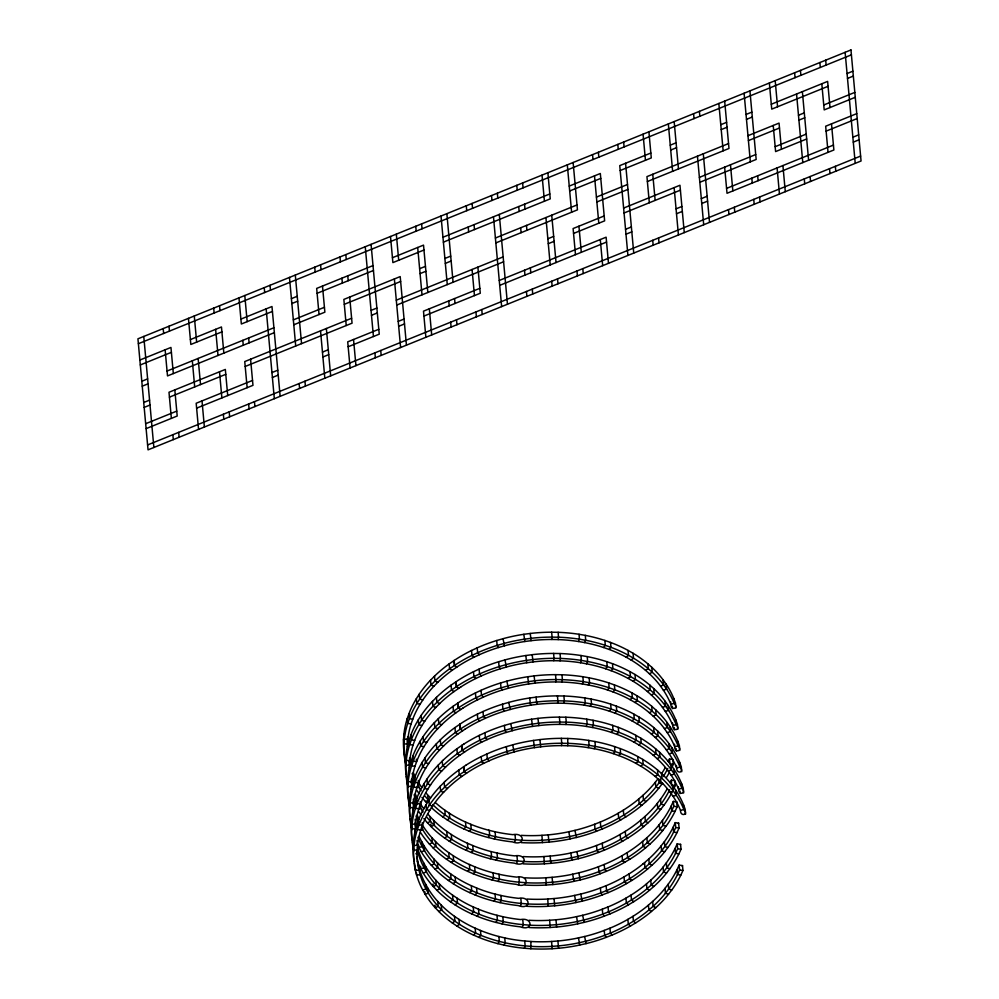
<?xml version="1.0" encoding="UTF-8"?>
<svg xmlns="http://www.w3.org/2000/svg" width="999" height="999" viewBox="0 0 999 999"><rect width="100%" height="100%" fill="white"/><g stroke="black" fill="none" stroke-linecap="round" stroke-linejoin="round"><path stroke-width="1.5" d="M407.405 746.865A165.846 110.752 -5.2 0 1 407.455 744.767L407.942 738.448A165.622 110.614 -5.2 0 1 411.126 723.788L413.361 717.582A161.264 107.692 -5.2 0 1 420.055 704.283L423.064 699.612A154.633 103.272 -5.2 0 1 433.541 686.6L438.761 681.355A145.604 97.24 -5.2 0 1 452.097 670.329L458.966 665.659A136.364 91.071 -5.2 0 1 473.926 657.255L480.282 654.295A129.146 86.251 -5.2 0 1 498.414 647.539L506.493 645.242A123.601 82.542 -5.2 0 1 524.812 641.508L531.443 640.634A121.466 81.119 -5.2 0 1 551.148 639.472L551.823 639.472L552.097 637.1L551.648 632.205L550.924 632.205A125.012 83.491 -5.2 0 0 530.644 633.403L523.838 634.303A127.085 84.865 -5.2 0 0 505.007 638.149L496.703 640.509A132.68 88.599 -5.2 0 0 478.071 647.452L471.54 650.486A139.872 93.419 -5.2 0 0 456.206 659.115L449.15 663.898A149.051 99.55 -5.2 0 0 435.502 675.187L430.157 680.556A158.154 105.619 -5.2 0 0 419.443 693.868L416.371 698.638A164.748 110.027 -5.2 0 0 409.528 712.225L407.242 718.556A169.156 112.962 -5.2 0 0 403.983 733.541L403.484 739.984A169.393 113.124 -5.2 0 0 404.795 757.03M460.901 686.887A136.364 91.071 -5.2 0 1 475.849 678.483L482.217 675.524A129.146 86.251 -5.2 0 1 500.349 668.768L508.429 666.47A123.601 82.542 -5.2 0 1 526.748 662.737L533.366 661.862A121.466 81.119 -5.2 0 1 553.071 660.701L553.758 660.701L554.02 658.329L553.583 653.433L552.859 653.433A125.012 83.491 -5.2 0 0 532.579 654.632L525.774 655.531A127.085 84.865 -5.2 0 0 506.93 659.377L498.626 661.738A132.68 88.599 -5.2 0 0 480.007 668.681L473.476 671.715A139.872 93.419 -5.2 0 0 458.129 680.344L451.086 685.127A149.051 99.55 -5.2 0 0 437.437 696.415L432.08 701.785A158.154 105.619 -5.2 0 0 421.378 715.097L418.294 719.867A164.748 110.027 -5.2 0 0 411.463 733.453L409.178 739.784A169.156 112.962 -5.2 0 0 405.919 754.769L405.419 761.213A169.393 113.124 -5.2 0 0 406.044 774.038M462.837 708.116A136.364 91.071 -5.2 0 1 477.784 699.712L484.153 696.753A129.146 86.251 -5.2 0 1 502.272 689.997L510.352 687.699A123.601 82.542 -5.2 0 1 528.671 683.965L535.302 683.091A121.466 81.119 -5.2 0 1 555.007 681.93L555.681 681.93L555.956 679.557L555.519 674.662L554.795 674.662A125.012 83.491 -5.2 0 0 534.502 675.861L527.697 676.76A127.085 84.865 -5.2 0 0 508.866 680.606L500.561 682.966A132.68 88.599 -5.2 0 0 481.943 689.909L475.412 692.944A139.872 93.419 -5.2 0 0 460.064 701.573L453.022 706.355A149.051 99.55 -5.2 0 0 439.373 717.644L434.016 723.014A158.154 105.619 -5.2 0 0 423.301 736.325L420.229 741.096A164.748 110.027 -5.2 0 0 413.399 754.682L411.113 761.013A169.156 112.962 -5.2 0 0 407.854 775.998L407.355 782.442A169.393 113.124 -5.2 0 0 409.091 801.585M464.772 729.345A136.364 91.071 -5.2 0 1 479.72 720.941L486.076 717.981A129.146 86.251 -5.2 0 1 504.208 711.226L512.287 708.928A123.601 82.542 -5.2 0 1 530.606 705.194L537.237 704.307A121.466 81.119 -5.2 0 1 556.942 703.159L557.617 703.159L557.892 700.786L557.442 695.891L556.718 695.891A125.012 83.491 -5.2 0 0 536.438 697.09L529.632 697.989A127.085 84.865 -5.2 0 0 510.801 701.835L502.497 704.183A132.68 88.599 -5.2 0 0 483.866 711.138L477.347 714.173A139.872 93.419 -5.2 0 0 462 722.789L454.945 727.584A149.051 99.55 -5.2 0 0 441.296 738.873L435.951 744.243A158.154 105.619 -5.2 0 0 425.237 757.554L422.165 762.324A164.748 110.027 -5.2 0 0 415.322 775.911L413.049 782.242A169.156 112.962 -5.2 0 0 409.777 797.227L409.278 803.671A169.393 113.124 -5.2 0 0 409.902 816.483M415.134 831.78A165.846 110.752 -5.2 0 1 415.172 829.682L415.671 823.363A165.622 110.614 -5.2 0 1 418.856 808.691L421.091 802.497A161.264 107.692 -5.2 0 1 427.784 789.198L430.794 784.527A154.633 103.272 -5.2 0 1 441.271 771.515L446.491 766.27A145.604 97.24 -5.2 0 1 459.827 755.244L466.695 750.574A136.364 91.071 -5.2 0 1 481.655 742.17L488.012 739.21A129.146 86.251 -5.2 0 1 506.143 732.454L514.223 730.157A123.601 82.542 -5.2 0 1 532.542 726.41L539.16 725.536A121.466 81.119 -5.2 0 1 558.878 724.387L559.552 724.375L559.827 722.015L559.378 717.12L558.653 717.12A125.012 83.491 -5.2 0 0 538.374 718.318L531.568 719.218A127.085 84.865 -5.2 0 0 512.724 723.064L504.42 725.411A132.68 88.599 -5.2 0 0 485.801 732.354L479.27 735.389A139.872 93.419 -5.2 0 0 463.936 744.018M561.488 745.604L569.218 745.778A122.615 81.881 -5.2 0 1 588.099 747.627L596.565 749.163A127.248 84.977 -5.2 0 1 613.236 753.621L619.517 755.856A133.903 89.423 -5.2 0 1 635.751 763.286L642.182 767.02A142.894 95.429 -5.2 0 1 655.144 776.41L659.215 780.032A151.299 101.049 -5.2 0 1 669.854 791.82L673.651 797.227A159.39 106.443 -5.2 0 1 680.506 810.351C680.182 816.92 688.86 815.022 683.903 809.552A162.849 108.754 -5.2 0 0 676.897 796.153L673.014 790.609A154.882 103.434 -5.2 0 0 662.112 778.546L657.954 774.849A146.378 97.752 -5.2 0 0 644.68 765.222L638.074 761.388A137.363 91.733 -5.2 0 0 621.428 753.77L614.972 751.485A130.757 87.325 -5.2 0 0 597.827 746.902L589.11 745.316A126.061 84.191 -5.2 0 0 569.705 743.418L561.026 743.244A125.012 83.491 -5.2 0 0 540.746 744.442L533.941 745.341A127.085 84.865 -5.2 0 0 515.109 749.188L506.805 751.548A132.68 88.599 -5.2 0 0 488.174 758.491L481.655 761.525A139.872 93.419 -5.2 0 0 466.308 770.154L459.253 774.937A149.051 99.55 -5.2 0 0 445.616 786.225L440.259 791.595A158.154 105.619 -5.2 0 0 429.545 804.907L426.473 809.677A164.748 110.027 -5.2 0 0 419.642 823.263L417.357 829.595A169.156 112.962 -5.2 0 0 414.098 844.58L413.586 851.023A169.393 113.124 -5.2 0 0 415.334 870.166L416.645 875.211A165.422 110.477 -5.2 0 0 421.89 888.448L425.112 894.242A158.304 105.719 -5.2 0 0 434.528 907.005L439.36 912.099A149.226 99.663 -5.2 0 0 452.297 922.914L456.93 926.061A140.822 94.043 -5.2 0 0 472.028 934.402L479.295 937.561A132.742 88.649 -5.2 0 0 497.277 943.493L503.883 945.079A127.56 85.19 -5.2 0 0 522.077 948.026L530.819 948.75A124.937 83.441 -5.2 0 0 550.836 948.813L559.54 948.163A125.899 84.078 -5.2 0 0 576.798 945.653L586.063 943.618A130.045 86.851 -5.2 0 0 604.507 938.011L612.437 934.914A137.238 91.646 -5.2 0 0 629.894 926.348L635.714 922.889A145.342 97.065 -5.2 0 0 649.812 912.849L655.893 907.641A154.608 103.247 -5.2 0 0 667.819 895.116L672.277 889.347A162.937 108.816 -5.2 0 0 680.769 875.236L682.954 870.479L682.504 865.584L679.133 865.097L679.582 869.992L677.422 874.674A159.278 106.369 -5.2 0 1 669.118 888.461L664.772 894.105A151.149 100.949 -5.2 0 1 653.109 906.343L647.177 911.425A141.846 94.73 -5.2 0 1 633.428 921.215L627.747 924.599A133.766 89.336 -5.2 0 1 610.739 932.941L603.021 935.951A126.573 84.528 -5.2 0 1 585.064 941.408L576.061 943.393A122.402 81.743 -5.2 0 1 559.278 945.828L550.836 946.453A121.478 81.131 -5.2 0 1 531.368 946.39L522.877 945.691A124.063 82.855 -5.2 0 1 505.194 942.819L498.763 941.27A129.271 86.326 -5.2 0 1 481.256 935.501L474.188 932.429A137.363 91.733 -5.2 0 1 459.453 924.287L454.945 921.228A145.742 97.34 -5.2 0 1 442.307 910.651L437.599 905.681A154.783 103.359 -5.2 0 1 428.384 893.206L425.237 887.537A161.925 108.142 -5.2 0 1 420.092 874.575L418.818 869.642A165.846 110.752 -5.2 0 1 417.107 850.911L417.594 844.592A165.622 110.614 -5.2 0 1 420.791 829.919L423.027 823.725A161.264 107.692 -5.2 0 1 429.72 810.426L432.729 805.756A154.633 103.272 -5.2 0 1 443.206 792.744L448.426 787.499A145.604 97.24 -5.2 0 1 461.75 776.473L468.631 771.802A136.364 91.071 -5.2 0 1 483.578 763.398L489.947 760.439A129.146 86.251 -5.2 0 1 508.066 753.683L516.146 751.385A123.601 82.542 -5.2 0 1 534.465 747.639L541.096 746.765A121.466 81.119 -5.2 0 1 560.801 745.616L561.488 745.604L561.75 743.244L561.313 738.348L560.589 738.348A125.012 83.491 -5.2 0 0 540.297 739.547L533.503 740.446A127.085 84.865 -5.2 0 0 514.66 744.28L506.356 746.64A132.68 88.599 -5.2 0 0 487.737 753.583L481.206 756.618A139.872 93.419 -5.2 0 0 465.859 765.246M551.823 639.472L558.104 639.585L558.541 637.225L558.104 632.317L551.648 632.205M553.758 660.701L560.027 660.814L560.476 658.453L560.027 653.546L553.583 653.433M555.681 681.93L561.962 682.042L562.412 679.682L561.962 674.775L555.519 674.662M557.617 703.159L563.898 703.271L564.335 700.898L563.898 696.003L557.442 695.891M559.552 724.375L565.834 724.5L566.271 722.127L565.821 717.232L559.378 717.12M567.757 745.729L567.757 738.461L561.313 738.348M431.406 807.592A149.226 99.663 -5.2 0 0 442.632 816.782L447.265 819.917A140.822 94.043 -5.2 0 0 462.375 828.271L469.642 831.418A132.742 88.649 -5.2 0 0 487.612 837.349L494.23 838.935A127.56 85.19 -5.2 0 0 512.412 841.882C525.337 846.852 525.586 832.167 512.774 834.652A124.063 82.855 -5.2 0 1 495.092 831.78L488.648 830.231M423.851 818.568A158.304 105.719 -5.2 0 0 426.81 822.09L431.63 827.184A149.226 99.663 -5.2 0 0 444.567 838.011L449.2 841.146A140.822 94.043 -5.2 0 0 464.31 849.487L471.565 852.646A132.742 88.649 -5.2 0 0 489.547 858.578L496.166 860.164A127.56 85.19 -5.2 0 0 514.348 863.111C527.272 868.081 527.509 853.396 514.71 855.881A124.063 82.855 -5.2 0 1 497.027 853.009L490.584 851.46A129.271 86.326 -5.2 0 1 473.076 845.691L466.021 842.619A137.363 91.733 -5.2 0 1 451.273 834.477L446.765 831.418A145.742 97.34 -5.2 0 1 434.14 820.841L429.42 815.871A154.783 103.359 -5.2 0 1 427.947 814.173M420.504 832.454A158.304 105.719 -5.2 0 0 428.733 843.318L433.566 848.413A149.226 99.663 -5.2 0 0 446.503 859.24L451.123 862.374A140.822 94.043 -5.2 0 0 466.233 870.716L473.501 873.875A132.742 88.649 -5.2 0 0 491.483 879.807L498.089 881.393A127.56 85.19 -5.2 0 0 516.283 884.34C529.195 889.31 529.445 874.625 516.633 877.11A124.063 82.855 -5.2 0 1 498.951 874.237M453.059 883.603A140.822 94.043 -5.2 0 0 468.169 891.945L475.437 895.104A132.742 88.649 -5.2 0 0 493.406 901.036L500.024 902.621A127.56 85.19 -5.2 0 0 518.206 905.569C531.131 910.539 531.381 895.853 518.568 898.326A124.063 82.855 -5.2 0 1 500.886 895.466L494.443 893.918A129.271 86.326 -5.2 0 1 476.948 888.136L469.88 885.077A137.363 91.733 -5.2 0 1 455.144 876.935L450.636 873.875A145.742 97.34 -5.2 0 1 437.999 863.298L433.291 858.328A154.783 103.359 -5.2 0 1 424.076 845.853L420.929 840.184A161.925 108.142 -5.2 0 1 419.105 836.313M417.257 861.263A165.422 110.477 -5.2 0 0 419.955 867.219L423.176 873.014A158.304 105.719 -5.2 0 0 432.604 885.776L437.437 890.871A149.226 99.663 -5.2 0 0 450.362 901.697L454.995 904.832A140.822 94.043 -5.2 0 0 470.104 913.173L477.372 916.333A132.742 88.649 -5.2 0 0 495.342 922.264L501.96 923.85A127.56 85.19 -5.2 0 0 520.142 926.797C533.066 931.767 533.304 917.082 520.504 919.555A124.063 82.855 -5.2 0 1 502.822 916.695L496.378 915.146A129.271 86.326 -5.2 0 1 478.871 909.365L471.815 906.305A137.363 91.733 -5.2 0 1 457.08 898.163L452.559 895.104A145.742 97.34 -5.2 0 1 439.935 884.527L435.214 879.557A154.783 103.359 -5.2 0 1 426.011 867.082L422.852 861.413A161.925 108.142 -5.2 0 1 417.719 848.451L417.47 847.589M530.819 948.75L530.919 941.495L522.427 940.783A124.063 82.855 -5.2 0 1 504.745 937.924L498.314 936.375A129.271 86.326 -5.2 0 1 480.806 930.593L473.738 927.534A137.363 91.733 -5.2 0 1 459.003 919.392L454.495 916.333A145.742 97.34 -5.2 0 1 441.87 905.756L437.15 900.786A154.783 103.359 -5.2 0 1 427.934 888.311L424.787 882.641A161.925 108.142 -5.2 0 1 419.642 869.679L418.369 864.747A165.846 110.752 -5.2 0 1 417.02 856.48M514.722 842.107L515.496 839.772L515.047 834.877M516.658 863.336L517.432 861.001L516.982 856.106M518.581 884.565L519.355 882.229L518.918 877.322M520.516 905.793L521.291 903.458L520.841 898.551M522.452 927.022L523.226 924.687L522.777 919.779M524.388 948.251L525.149 945.916L524.712 941.008M409.34 768.094A165.846 110.752 -5.2 0 1 409.378 765.996L409.865 759.677A165.622 110.614 -5.2 0 1 413.062 745.017L415.297 738.81A161.264 107.692 -5.2 0 1 421.99 725.511L425 720.841A154.633 103.272 -5.2 0 1 435.477 707.829L440.696 702.584A145.604 97.24 -5.2 0 1 454.033 691.558L460.901 686.887M411.263 789.322A165.846 110.752 -5.2 0 1 411.313 787.224L411.8 780.906A165.622 110.614 -5.2 0 1 414.997 766.245L417.232 760.039A161.264 107.692 -5.2 0 1 423.913 746.74L426.923 742.07A154.633 103.272 -5.2 0 1 437.4 729.058L442.632 723.813A145.604 97.24 -5.2 0 1 455.956 712.786L462.837 708.116M413.199 810.551A165.846 110.752 -5.2 0 1 413.249 808.453L413.736 802.135A165.622 110.614 -5.2 0 1 416.92 787.462L419.155 781.268A161.264 107.692 -5.2 0 1 425.849 767.969L428.858 763.298A154.633 103.272 -5.2 0 1 439.335 750.286L444.555 745.042A145.604 97.24 -5.2 0 1 457.892 734.015L464.76 729.345M412.15 839.834A169.393 113.124 -5.2 0 1 411.213 824.899L411.713 818.456A169.156 112.962 -5.2 0 1 414.972 803.471L417.257 797.14A164.748 110.027 -5.2 0 1 424.088 783.553L427.16 778.783A158.154 105.619 -5.2 0 1 437.874 765.471L443.231 760.102M414.086 861.063A169.393 113.124 -5.2 0 1 413.149 846.128L413.648 839.684A169.156 112.962 -5.2 0 1 416.908 824.699L419.193 818.368M672.09 767.07L673.301 764.335L672.851 759.44L669.467 758.953L668.294 761.613M674.013 788.286L675.224 785.564L674.787 780.669L671.403 780.182L670.217 782.841M671.578 785.701L671.403 780.182M525.024 885.064A124.937 83.441 -5.2 0 0 545.042 885.126L553.746 884.477A125.899 84.078 -5.2 0 0 570.991 881.98L580.269 879.944A130.045 86.851 -5.2 0 0 598.713 874.337L606.643 871.228A137.238 91.646 -5.2 0 0 624.1 862.674L629.919 859.202A145.342 97.065 -5.2 0 0 644.018 849.162L650.099 843.955A154.608 103.247 -5.2 0 0 662.025 831.443L666.47 825.661A162.937 108.816 -5.2 0 0 674.974 811.563L677.16 806.792L676.71 801.897L673.338 801.41L671.178 806.093A159.278 106.369 -5.2 0 1 662.886 819.879L658.541 825.511A151.149 100.949 -5.2 0 1 646.877 837.749L640.946 842.844A141.846 94.73 -5.2 0 1 627.185 852.634L621.503 856.018A133.766 89.336 -5.2 0 1 604.495 864.36L596.79 867.369A126.573 84.528 -5.2 0 1 578.821 872.826L569.817 874.812A122.402 81.743 -5.2 0 1 553.034 877.234L544.592 877.871A121.478 81.131 -5.2 0 1 525.124 877.809M673.338 801.41L673.776 806.305L671.628 811.001A159.278 106.369 -5.2 0 1 663.324 824.774L658.978 830.419A151.149 100.949 -5.2 0 1 647.315 842.656L641.383 847.739A141.846 94.73 -5.2 0 1 627.634 857.529L621.952 860.913A133.766 89.336 -5.2 0 1 604.932 869.255L597.227 872.277A126.573 84.528 -5.2 0 1 579.27 877.721L570.254 879.707A122.402 81.743 -5.2 0 1 553.483 882.142L545.042 882.766A121.478 81.131 -5.2 0 1 525.574 882.704L517.082 882.005A124.063 82.855 -5.2 0 1 499.4 879.132L492.957 877.584A129.271 86.326 -5.2 0 1 475.462 871.815L468.394 868.743A137.363 91.733 -5.2 0 1 453.658 860.601L449.15 857.542A145.742 97.34 -5.2 0 1 436.513 846.965L431.805 842.007A154.783 103.359 -5.2 0 1 422.589 829.532L421.478 827.659M676.435 802.547L676.71 801.897M526.96 906.293A124.937 83.441 -5.2 0 0 546.977 906.355L555.681 905.706A125.899 84.078 -5.2 0 0 572.927 903.196L582.205 901.16A130.045 86.851 -5.2 0 0 600.649 895.554L608.578 892.457A137.238 91.646 -5.2 0 0 626.036 883.903L631.855 880.431A145.342 97.065 -5.2 0 0 645.953 870.391L652.035 865.184A154.608 103.247 -5.2 0 0 663.96 852.671L668.406 846.89A162.937 108.816 -5.2 0 0 676.897 832.791L679.095 828.021L678.646 823.126L675.262 822.639L673.114 827.322A159.278 106.369 -5.2 0 1 664.81 841.108L660.464 846.74A151.149 100.949 -5.2 0 1 648.801 858.978M675.262 822.639L675.711 827.534L673.563 832.217A159.278 106.369 -5.2 0 1 665.259 846.003L660.913 851.648A151.149 100.949 -5.2 0 1 649.25 863.885L643.319 868.968A141.846 94.73 -5.2 0 1 629.557 878.758L623.888 882.142A133.766 89.336 -5.2 0 1 606.868 890.484L599.163 893.493A126.573 84.528 -5.2 0 1 581.206 898.95L572.19 900.936A122.402 81.743 -5.2 0 1 555.419 903.371L546.965 903.995A121.478 81.131 -5.2 0 1 527.497 903.933L519.018 903.233A124.063 82.855 -5.2 0 1 501.336 900.361L494.892 898.813A129.271 86.326 -5.2 0 1 477.385 893.044L470.329 889.972A137.363 91.733 -5.2 0 1 455.594 881.83L451.073 878.77A145.742 97.34 -5.2 0 1 438.449 868.193L433.728 863.236A154.783 103.359 -5.2 0 1 424.525 850.761L421.366 845.092A161.925 108.142 -5.2 0 1 417.944 837.274M678.371 823.775L678.646 823.126M528.896 927.522A124.937 83.441 -5.2 0 0 548.901 927.584L557.617 926.935A125.899 84.078 -5.2 0 0 574.862 924.425L584.128 922.389A130.045 86.851 -5.2 0 0 602.584 916.782L610.514 913.685A137.238 91.646 -5.2 0 0 627.959 905.119L633.778 901.66A145.342 97.065 -5.2 0 0 647.876 891.62L653.958 886.413A154.608 103.247 -5.2 0 0 665.883 873.9L670.341 868.119A162.937 108.816 -5.2 0 0 678.833 854.02L681.018 849.25L680.581 844.355L677.197 843.868L675.049 848.551A159.278 106.369 -5.2 0 1 666.745 862.324L662.399 867.969A151.149 100.949 -5.2 0 1 650.736 880.206L644.805 885.301A141.846 94.73 -5.2 0 1 631.043 895.092L625.374 898.463A133.766 89.336 -5.2 0 1 608.354 906.817L600.649 909.827A126.573 84.528 -5.2 0 1 582.692 915.284L573.676 917.257A122.402 81.743 -5.2 0 1 556.905 919.692L548.451 920.329A121.478 81.131 -5.2 0 1 528.983 920.266M677.197 843.868L677.647 848.763L675.499 853.446A159.278 106.369 -5.2 0 1 667.195 867.232L662.849 872.876A151.149 100.949 -5.2 0 1 651.186 885.114L645.254 890.196A141.846 94.73 -5.2 0 1 631.493 899.987L625.824 903.371A133.766 89.336 -5.2 0 1 608.803 911.712L601.098 914.722A126.573 84.528 -5.2 0 1 583.141 920.179L574.125 922.164A122.402 81.743 -5.2 0 1 557.355 924.599L548.901 925.224A121.478 81.131 -5.2 0 1 529.433 925.161L520.941 924.462A124.063 82.855 -5.2 0 1 503.259 921.59L496.828 920.042A129.271 86.326 -5.2 0 1 479.32 914.272L472.252 911.2A137.363 91.733 -5.2 0 1 457.517 903.059L453.009 899.999A145.742 97.34 -5.2 0 1 440.384 889.422L435.664 884.465A154.783 103.359 -5.2 0 1 426.448 871.99L423.301 866.308A161.925 108.142 -5.2 0 1 418.156 853.358L417.37 850.449M680.294 845.004L680.581 844.355M679.133 865.097L676.985 869.779A159.278 106.369 -5.2 0 1 668.681 883.553L664.335 889.197A151.149 100.949 -5.2 0 1 652.672 901.435L646.74 906.53A141.846 94.73 -5.2 0 1 632.979 916.32L627.31 919.692A133.766 89.336 -5.2 0 1 610.289 928.046L602.584 931.056A126.573 84.528 -5.2 0 1 584.627 936.513L575.611 938.486A122.402 81.743 -5.2 0 1 558.841 940.921L550.387 941.558A121.478 81.131 -5.2 0 1 530.919 941.495M682.23 866.233L682.504 865.584M558.104 639.585L559.552 639.635A122.615 81.881 -5.2 0 1 578.433 641.495L579.445 639.173L579.008 634.278A126.061 84.191 -5.2 0 0 559.59 632.379L558.104 632.317M560.027 660.814L561.488 660.863A122.615 81.881 -5.2 0 1 580.369 662.712L581.381 660.401L580.931 655.506A126.061 84.191 -5.2 0 0 561.525 653.596L560.027 653.546M561.962 682.042L563.424 682.092A122.615 81.881 -5.2 0 1 582.305 683.94L583.316 681.63L582.867 676.735A126.061 84.191 -5.2 0 0 563.461 674.824L561.962 674.775M563.898 703.271L565.347 703.321A122.615 81.881 -5.2 0 1 584.228 705.169L585.252 702.859L584.802 697.964A126.061 84.191 -5.2 0 0 565.397 696.053L563.898 696.003M565.834 724.5L567.282 724.55A122.615 81.881 -5.2 0 1 586.163 726.398L587.175 724.088L586.738 719.193A126.061 84.191 -5.2 0 0 567.32 717.282L565.821 717.232M588.099 747.627L589.11 745.316L588.661 740.421A126.061 84.191 -5.2 0 0 569.255 738.511L567.757 738.461M578.433 641.483L584.465 642.544L585.726 640.272L585.277 635.376L579.008 634.278M580.369 662.712L586.401 663.773L587.649 661.5L587.212 656.605L580.931 655.506M582.305 683.94L588.324 685.002L589.585 682.729L589.135 677.834L582.867 676.735M584.228 705.169L590.259 706.231L591.52 703.958L591.071 699.063L584.802 697.964M586.163 726.398L592.195 727.459L593.456 725.187L593.006 720.291L586.738 719.193M594.118 748.676L595.379 746.415L594.942 741.52L588.661 740.421M494.23 838.935L495.541 836.687L495.092 831.78M496.166 860.164L497.465 857.904L497.027 853.009M498.089 881.393L499.4 879.132L498.951 874.237L492.519 872.689A129.271 86.326 -5.2 0 1 475.012 866.907L467.944 863.848A137.363 91.733 -5.2 0 1 453.209 855.706L448.701 852.646A145.742 97.34 -5.2 0 1 436.063 842.07L431.356 837.1A154.783 103.359 -5.2 0 1 422.14 824.625L422.589 829.532L420.404 830.219M500.024 902.621L501.336 900.361L500.886 895.466M501.96 923.85L503.259 921.59L502.822 916.695M503.883 945.079L505.194 942.819L504.745 937.924M419.193 818.368A164.748 110.027 -5.2 0 1 426.024 804.782L429.095 800.012A158.154 105.619 -5.2 0 1 439.81 786.7L445.167 781.33M488.224 837.499L489.672 835.276L489.223 830.381M490.159 858.728L491.608 856.505L491.158 851.61M492.082 879.957L493.531 877.734L493.094 872.839M494.018 901.185L495.467 898.963L495.017 894.068M495.954 922.414L497.402 920.191L496.953 915.284M497.877 943.643L499.325 941.42L498.888 936.513M521.166 842.607A124.937 83.441 -5.2 0 0 541.171 842.669L549.887 842.02A125.899 84.078 -5.2 0 0 567.132 839.522L576.411 837.487A130.045 86.851 -5.2 0 0 594.855 831.88L602.784 828.77A137.238 91.646 -5.2 0 0 620.242 820.216L626.048 816.745A145.342 97.065 -5.2 0 0 640.159 806.717L646.241 801.498A154.608 103.247 -5.2 0 0 658.166 788.985L662.612 783.204M523.189 856.58A121.478 81.131 -5.2 0 0 542.657 856.643L551.111 856.006A122.402 81.743 -5.2 0 0 567.882 853.583L576.898 851.598A126.573 84.528 -5.2 0 0 594.855 846.141L602.559 843.131A133.766 89.336 -5.2 0 0 619.567 834.777L625.249 831.405A141.846 94.73 -5.2 0 0 639.01 821.615L644.942 816.52A151.149 100.949 -5.2 0 0 656.605 804.282L660.951 798.651A159.278 106.369 -5.2 0 0 667.145 788.885M523.101 863.835A124.937 83.441 -5.2 0 0 543.106 863.898L551.823 863.248A125.899 84.078 -5.2 0 0 569.068 860.751L578.334 858.715A130.045 86.851 -5.2 0 0 596.79 853.109L604.72 849.999A137.238 91.646 -5.2 0 0 622.165 841.445L627.984 837.974A145.342 97.065 -5.2 0 0 642.082 827.946L648.164 822.726A154.608 103.247 -5.2 0 0 660.089 810.214L664.547 804.432A162.937 108.816 -5.2 0 0 671.977 792.419M657.617 779.32L654.67 783.066A151.149 100.949 -5.2 0 1 643.006 795.304L637.075 800.386A141.846 94.73 -5.2 0 1 623.314 810.177L617.644 813.561A133.766 89.336 -5.2 0 1 600.624 821.902L592.919 824.912A126.573 84.528 -5.2 0 1 574.962 830.369L565.946 832.354A122.402 81.743 -5.2 0 1 549.175 834.789L540.721 835.414A121.478 81.131 -5.2 0 1 521.266 835.351M584.465 642.544L586.9 643.031A127.248 84.977 -5.2 0 1 603.571 647.489L605.307 645.342L604.857 640.446A130.757 87.325 -5.2 0 0 587.724 635.864L585.277 635.376M586.401 663.773L588.836 664.26A127.248 84.977 -5.2 0 1 605.506 668.706L607.242 666.57L606.793 661.675A130.757 87.325 -5.2 0 0 589.647 657.092L587.212 656.605M590.259 706.231L592.694 706.705A127.248 84.977 -5.2 0 1 609.365 711.163L611.101 709.028L610.651 704.133A130.757 87.325 -5.2 0 0 593.518 699.55L591.071 699.063M592.195 727.459L594.63 727.934A127.248 84.977 -5.2 0 1 611.301 732.392L613.036 730.257L612.587 725.349A130.757 87.325 -5.2 0 0 595.454 720.766L593.006 720.291M613.236 753.621L614.972 751.485L614.522 746.578A130.757 87.325 -5.2 0 0 597.377 741.995L594.942 741.52M609.115 649.437L610.976 647.34L610.526 642.444M605.506 668.706L611.038 670.666L612.911 668.568L612.462 663.673L606.793 661.675M589.135 677.834L591.583 678.321A130.757 87.325 -5.2 0 1 608.728 682.904L609.165 687.799L607.442 689.934L612.974 691.882L614.835 689.797L614.397 684.902M609.378 711.163L614.909 713.111L616.77 711.026L616.321 706.118L610.651 704.133M611.301 732.392L616.833 734.34L618.706 732.255L618.256 727.347L612.587 725.349M618.768 755.569L620.641 753.483L620.192 748.576L614.522 746.578M469.255 831.268L471.241 829.22L470.791 824.312L464.085 821.39A137.363 91.733 -5.2 0 1 449.35 813.248L444.83 810.189A145.742 97.34 -5.2 0 1 435.589 802.784M471.178 852.484L473.164 850.449L472.727 845.541M473.114 873.713L475.099 871.677L474.65 866.77M475.049 894.942L477.035 892.894L476.585 887.999M476.973 916.17L478.958 914.122L478.521 909.227M478.908 937.399L480.894 935.351L480.444 930.456M463.836 828.933L465.959 826.935L465.509 822.04M465.759 850.161L467.882 848.163L467.445 843.268M467.694 871.378L469.817 869.392L469.368 864.497M469.63 892.606L471.753 890.621L471.303 885.726M471.553 913.835L473.676 911.85L473.239 906.955M473.489 935.064L475.611 933.078L475.162 928.183M642.869 864.073L648.801 858.978L649.25 863.885L652.035 865.184M603.571 647.477L609.865 649.712A133.903 89.423 -5.2 0 1 626.098 657.142L628.571 655.332L627.971 650.349A137.363 91.733 -5.2 0 0 611.326 642.732L604.857 640.446M611.038 670.666L611.8 670.941A133.903 89.423 -5.2 0 1 628.034 678.371L630.506 676.56L629.894 671.578A137.363 91.733 -5.2 0 0 613.249 663.96L612.462 663.673M612.974 691.882L613.723 692.17A133.903 89.423 -5.2 0 1 629.957 699.6L632.442 697.789L631.83 692.806A137.363 91.733 -5.2 0 0 615.184 685.189L608.728 682.904M614.909 713.111L615.659 713.398A133.903 89.423 -5.2 0 1 631.892 720.828L634.365 719.018L633.766 714.035A137.363 91.733 -5.2 0 0 617.12 706.418L616.321 706.118M616.833 734.34L617.594 734.627A133.903 89.423 -5.2 0 1 633.828 742.057L636.301 740.247L635.701 735.264A137.363 91.733 -5.2 0 0 619.043 727.647L618.256 727.347M635.888 763.348L638.236 761.475L637.624 756.48A137.363 91.733 -5.2 0 0 620.978 748.863L620.192 748.576M626.223 657.205L631.043 659.977L633.516 658.166L633.066 653.271L628.121 650.436M628.159 678.433L632.979 681.206L635.439 679.395L635.002 674.5L630.057 671.665M630.094 699.662L634.914 702.434L637.374 700.624L636.925 695.729L631.992 692.894M632.03 720.891L636.838 723.663L639.31 721.852L638.861 716.957L633.928 714.123M633.953 742.12L638.773 744.892L641.246 743.081L640.796 738.186L635.851 735.339M640.709 766.121L643.169 764.31L642.732 759.415L637.787 756.568M443.231 760.102A149.051 99.55 -5.2 0 1 456.88 748.813L463.923 744.018M445.167 781.33A149.051 99.55 -5.2 0 1 458.816 770.042L465.859 765.246M447.265 819.917L449.787 818.156L449.338 813.248M449.2 841.146L451.723 839.385L451.273 834.477M451.123 862.374L453.658 860.601L453.209 855.706M454.995 904.832L457.517 903.059L457.067 898.163M456.93 926.061L459.453 924.287L459.003 919.392M406.168 766.108L405.681 764.023A169.393 113.124 -5.2 0 1 403.933 744.892L404.433 738.436A169.156 112.962 -5.2 0 1 407.692 723.463L409.977 717.132A164.748 110.027 -5.2 0 1 416.808 703.533L419.88 698.776A158.154 105.619 -5.2 0 1 430.594 685.464L435.951 680.082A149.051 99.55 -5.2 0 1 449.6 668.806L456.643 664.01A139.872 93.419 -5.2 0 1 471.99 655.381L478.521 652.347A132.68 88.599 -5.2 0 1 497.14 645.404L505.444 643.044A127.085 84.865 -5.2 0 1 524.288 639.198L531.093 638.299A125.012 83.491 -5.2 0 1 551.373 637.1L560.039 637.275A126.061 84.191 -5.2 0 1 579.445 639.185L588.161 640.759A130.757 87.325 -5.2 0 1 605.307 645.342L611.763 647.627A137.363 91.733 -5.2 0 1 628.408 655.244L635.014 659.09A146.378 97.752 -5.2 0 1 648.289 668.718L652.447 672.414A154.882 103.434 -5.2 0 1 663.348 684.465L667.232 690.022A162.849 108.754 -5.2 0 1 674.238 703.408C679.208 708.878 670.529 710.776 670.853 704.208A159.39 106.443 -5.2 0 0 663.998 691.096L660.202 685.676A151.299 101.049 -5.2 0 0 649.562 673.9L645.479 670.279A142.894 95.429 -5.2 0 0 632.529 660.876L631.043 659.977M408.104 787.337L407.617 785.251A169.393 113.124 -5.2 0 1 405.869 766.121L406.368 759.665A169.156 112.962 -5.2 0 1 409.627 744.68L411.913 738.361A164.748 110.027 -5.2 0 1 418.743 724.762L421.815 720.004A158.154 105.619 -5.2 0 1 432.53 706.693L437.874 701.31A149.051 99.55 -5.2 0 1 451.523 690.022L458.578 685.239A139.872 93.419 -5.2 0 1 473.926 676.61L480.444 673.576A132.68 88.599 -5.2 0 1 499.075 666.633L507.38 664.273A127.085 84.865 -5.2 0 1 526.211 660.426L533.016 659.527A125.012 83.491 -5.2 0 1 553.309 658.329L561.975 658.503A126.061 84.191 -5.2 0 1 581.381 660.414L590.097 661.987A130.757 87.325 -5.2 0 1 607.242 666.57L613.698 668.855A137.363 91.733 -5.2 0 1 630.344 676.473L636.95 680.319A146.378 97.752 -5.2 0 1 650.224 689.947L654.382 693.643A154.882 103.434 -5.2 0 1 665.272 705.694L669.168 711.251A162.849 108.754 -5.2 0 1 676.173 724.637C681.143 730.107 672.452 732.005 672.777 725.436A159.39 106.443 -5.2 0 0 665.921 712.324L662.125 706.905A151.299 101.049 -5.2 0 0 651.498 695.129L647.414 691.508A142.894 95.429 -5.2 0 0 634.465 682.105L632.979 681.206M410.04 808.566L409.54 806.48A169.393 113.124 -5.2 0 1 407.792 787.349L408.291 780.893A169.156 112.962 -5.2 0 1 411.551 765.908L413.836 759.577A164.748 110.027 -5.2 0 1 420.679 745.991L423.751 741.233A158.154 105.619 -5.2 0 1 434.465 727.909L439.81 722.539A149.051 99.55 -5.2 0 1 453.459 711.251L460.514 706.468A139.872 93.419 -5.2 0 1 475.849 697.839L482.38 694.804A132.68 88.599 -5.2 0 1 501.011 687.861L509.315 685.501A127.085 84.865 -5.2 0 1 528.146 681.655L534.952 680.756A125.012 83.491 -5.2 0 1 555.232 679.557L563.898 679.732A126.061 84.191 -5.2 0 1 583.316 681.63L592.032 683.216A130.757 87.325 -5.2 0 1 609.165 687.799L615.621 690.084A137.363 91.733 -5.2 0 1 632.28 697.702L638.873 701.535A146.378 97.752 -5.2 0 1 652.147 711.176L656.318 714.872A154.882 103.434 -5.2 0 1 667.207 726.922L671.103 732.479A162.849 108.754 -5.2 0 1 678.109 745.866C683.066 751.335 674.387 753.234 674.712 746.665A159.39 106.443 -5.2 0 0 667.856 733.541L664.06 728.134A151.299 101.049 -5.2 0 0 653.421 716.358L649.35 712.737A142.894 95.429 -5.2 0 0 636.388 703.333L634.914 702.434M411.963 829.782L411.476 827.709A169.393 113.124 -5.2 0 1 409.727 808.566L410.227 802.122A169.156 112.962 -5.2 0 1 413.486 787.137L415.771 780.806A164.748 110.027 -5.2 0 1 422.602 767.22L425.674 762.462A158.154 105.619 -5.2 0 1 436.388 749.138L441.745 743.768A149.051 99.55 -5.2 0 1 455.394 732.479L462.437 727.697A139.872 93.419 -5.2 0 1 477.784 719.068L484.315 716.033A132.68 88.599 -5.2 0 1 502.934 709.09L511.238 706.73A127.085 84.865 -5.2 0 1 530.082 702.884L536.888 701.985A125.012 83.491 -5.2 0 1 557.167 700.786L565.834 700.961A126.061 84.191 -5.2 0 1 585.252 702.859L593.955 704.445A130.757 87.325 -5.2 0 1 611.101 709.028L617.557 711.313A137.363 91.733 -5.2 0 1 634.203 718.93L640.809 722.764A146.378 97.752 -5.2 0 1 654.083 732.404L658.254 736.101A154.882 103.434 -5.2 0 1 669.143 748.151L673.026 753.696A162.849 108.754 -5.2 0 1 680.032 767.095C685.002 772.564 676.323 774.462 676.648 767.894A159.39 106.443 -5.2 0 0 669.792 754.769L665.996 749.362A151.299 101.049 -5.2 0 0 655.356 737.574L651.273 733.953A142.894 95.429 -5.2 0 0 638.324 724.562L636.838 723.663M413.898 851.011L413.411 848.938A169.393 113.124 -5.2 0 1 411.663 829.794L412.162 823.351A169.156 112.962 -5.2 0 1 415.422 808.366L417.707 802.035A164.748 110.027 -5.2 0 1 424.538 788.448L427.609 783.678A158.154 105.619 -5.2 0 1 438.324 770.366L443.681 764.997A149.051 99.55 -5.2 0 1 457.33 753.708L464.373 748.925A139.872 93.419 -5.2 0 1 479.72 740.296L486.251 737.262A132.68 88.599 -5.2 0 1 504.87 730.306L513.174 727.959A127.085 84.865 -5.2 0 1 532.017 724.113L538.811 723.214A125.012 83.491 -5.2 0 1 559.103 722.015L567.769 722.19A126.061 84.191 -5.2 0 1 587.175 724.088L595.891 725.674A130.757 87.325 -5.2 0 1 613.036 730.257L619.492 732.542A137.363 91.733 -5.2 0 1 636.138 740.159L642.744 743.993A146.378 97.752 -5.2 0 1 656.018 753.621L660.177 757.329A154.882 103.434 -5.2 0 1 671.078 769.38L674.962 774.924A162.849 108.754 -5.2 0 1 681.967 788.323C686.937 793.793 678.246 795.691 678.583 789.123A159.39 106.443 -5.2 0 0 671.715 775.998L667.919 770.579A151.299 101.049 -5.2 0 0 657.292 758.803L653.209 755.182A142.894 95.429 -5.2 0 0 640.259 745.791L638.773 744.892M442.632 816.782L445.279 815.084L444.83 810.189M444.567 838.011L447.215 836.313L446.765 831.418M446.503 859.24L449.15 857.542L448.701 852.646M417.07 844.018A165.422 110.477 -5.2 0 0 418.032 845.991L421.253 851.785A158.304 105.719 -5.2 0 0 430.669 864.547L435.502 869.642A149.226 99.663 -5.2 0 0 448.426 880.469L451.073 878.77L450.636 873.875M450.362 901.685L453.009 899.999L452.559 895.104M452.297 922.914L454.945 921.228L454.495 916.333M642.869 864.073A141.846 94.73 -5.2 0 1 629.12 873.863L623.438 877.247A133.766 89.336 -5.2 0 1 606.418 885.589L598.713 888.598A126.573 84.528 -5.2 0 1 580.756 894.055L571.74 896.028A122.402 81.743 -5.2 0 1 554.969 898.463L546.528 899.1A121.478 81.131 -5.2 0 1 527.06 899.038M645.479 670.279L648.289 668.718L647.839 663.811A146.378 97.752 -5.2 0 0 634.577 654.183L633.066 653.271M647.414 691.508L650.224 689.947L649.775 685.039A146.378 97.752 -5.2 0 0 636.5 675.411L635.002 674.5M649.35 712.737L652.16 711.163L651.71 706.268A146.378 97.752 -5.2 0 0 638.436 696.64L636.925 695.729M651.273 733.953L654.083 732.392L653.646 727.497A146.378 97.752 -5.2 0 0 640.371 717.869L638.861 716.957M653.209 755.182L656.018 753.621L655.569 748.726A146.378 97.752 -5.2 0 0 642.295 739.098L640.796 738.186M655.144 776.41L657.954 774.849L657.504 769.954A146.378 97.752 -5.2 0 0 644.23 760.326L642.732 759.415M649.387 673.751L652.26 672.252L651.823 667.344L647.839 663.811M651.323 694.979L654.195 693.468L653.746 688.573L649.775 685.039M653.259 716.208L656.131 714.697L655.681 709.802L651.71 706.268M655.182 737.437L658.066 735.926L657.617 731.031L653.646 727.497M657.117 758.666L659.989 757.155L659.552 752.259L655.569 748.726M659.053 779.894L661.925 778.383L661.475 773.488L657.504 769.954M432.954 847.801L435.926 846.39L435.477 841.495M434.89 869.03L437.849 867.619L437.412 862.724M436.825 890.259L439.785 888.848L439.335 883.953M438.748 911.488L441.72 910.077L441.271 905.169M425.499 801.56L428.546 800.224L427.485 794.642A154.783 103.359 -5.2 0 1 426.024 792.944M427.435 822.789L430.482 821.453L430.032 816.558M429.37 844.018L432.405 842.681L431.968 837.786M431.306 865.246L434.34 863.91L433.891 859.003M138.386 343.706L851.398 54.845M139.872 360.04L170.954 347.44L173.327 373.564M190.384 339.573L221.466 326.973L223.851 353.109M240.896 319.106L271.978 306.518L280.157 396.328M291.408 298.639L297.24 296.278M373.014 265.584L316.671 288.411L319.043 314.535M392.432 257.717L423.526 245.117L427.834 292.482M442.957 237.25L549.812 193.956M569.23 186.089L600.324 173.501L604.632 220.854L573.551 233.441M650.836 153.034L619.755 165.622L627.921 255.432M670.267 145.167L676.086 142.807M720.779 124.7L726.61 122.34M746.028 114.473L751.86 112.1M771.29 104.233L827.634 81.406L830.007 107.542M847.065 73.539L852.884 71.179M140.31 364.935L171.403 352.335M221.915 331.88L190.834 344.468L188.449 318.344M272.427 311.413L241.346 324.001L238.961 297.877M291.858 303.546L297.69 301.186M317.108 293.306L373.451 270.479M423.963 250.025L392.882 262.612L390.509 236.488M443.394 242.145L550.249 198.863L547.877 172.74M569.68 190.984L600.761 178.396M620.192 170.529L651.286 157.929L648.9 131.806M670.704 150.062L676.535 147.702M721.228 129.595L727.047 127.235M746.478 119.368L752.309 117.008M828.084 86.314L771.74 109.128L769.355 83.004M847.502 78.434L853.333 76.074M141.796 381.268L147.627 378.896M167.058 371.029L273.913 327.747M293.344 319.867L324.425 307.28M419.63 268.706L425.449 266.346M444.88 258.479L450.711 256.119M495.392 238.012L576.997 204.957M596.428 197.09L627.509 184.49M728.533 143.569L646.94 176.623L649.313 202.747M747.964 135.689L779.045 123.102L781.43 149.226M798.476 115.235L804.307 112.875M823.738 104.995L854.819 92.407M142.245 386.163L148.077 383.803M274.363 332.642L167.507 375.924L165.122 349.8M293.793 324.775L324.875 312.175L322.49 286.051M344.305 304.308L400.649 281.481M420.067 273.614L425.899 271.253M445.329 263.374L451.161 261.014M495.841 242.919L577.447 209.852L573.126 162.5M596.865 201.985L627.959 189.398M647.389 181.518L728.983 148.464L724.675 101.111M748.413 140.597L779.495 127.997M798.925 120.13L804.757 117.77M855.269 97.303L824.187 109.902L821.802 83.766M143.731 402.497L149.563 400.124M351.611 318.269L244.755 361.563L247.14 387.687M371.041 310.402L376.873 308.042M396.303 300.175L503.159 256.88M547.839 238.773L553.671 236.413M604.183 215.959L573.101 228.546L575.474 254.67M623.613 208.079L679.957 185.252L684.265 232.617M699.387 177.385L755.731 154.558M775.149 146.691L806.243 134.103M856.755 113.636L825.674 126.224L828.046 152.347M144.181 407.392L150.012 405.032M169.43 397.152L225.774 374.338M245.205 366.458L352.06 323.177L349.687 297.04M371.491 315.297L377.322 312.937M396.753 305.07L503.608 261.775M548.289 243.681L554.12 241.321M624.063 212.987L680.406 190.16M699.824 182.28L756.168 159.465L749.924 90.884M806.68 138.998L775.599 151.586L773.226 125.462M826.111 131.131L857.204 118.531M145.667 423.713L176.748 411.126M252.522 380.432L196.179 403.259L198.551 429.383M271.953 372.565L277.772 370.192M322.465 352.098L328.296 349.737M378.808 329.27L347.714 341.858L350.1 367.994M398.239 321.403L404.058 319.043M479.832 288.336L423.489 311.164L425.874 337.287M499.263 280.469L606.118 237.188L608.491 263.311M625.549 229.308L631.368 226.948M676.061 208.841L681.892 206.481M701.31 198.614L707.142 196.254M726.573 188.386L833.428 145.092M852.859 137.225L858.69 134.865M146.116 428.621L177.198 416.021L174.813 389.897M196.628 408.154L252.972 385.327L250.587 359.203M272.39 377.46L278.221 375.1M322.914 356.993L328.733 354.633M348.164 346.765L379.245 334.166L371.079 244.355M398.676 326.298L404.508 323.938M423.938 316.071L480.282 293.244L477.897 267.108M499.712 285.364L606.568 242.083M625.986 234.216L631.818 231.843M676.51 213.749L682.329 211.388M701.76 203.509L707.592 201.149M853.296 142.12L859.128 139.76M147.602 444.942L860.614 156.094M660.564 686.151L663.723 684.977L662.899 679.57A154.882 103.434 -5.2 0 0 652.01 667.507L651.823 667.344M662.487 707.379L665.659 706.206L664.834 700.799A154.882 103.434 -5.2 0 0 653.945 688.736L653.746 688.573M664.422 728.608L667.594 727.434L666.77 722.027A154.882 103.434 -5.2 0 0 655.868 709.964L655.681 709.802M666.358 749.837L669.53 748.651L668.693 743.256A154.882 103.434 -5.2 0 0 657.804 731.193L657.617 731.031M668.281 771.066L671.453 769.879L670.629 764.485A154.882 103.434 -5.2 0 0 659.74 752.422L659.552 752.259M670.217 792.294L673.388 791.108L672.564 785.714A154.882 103.434 -5.2 0 0 661.675 773.651L661.475 773.488M663.398 690.197L666.633 689.098L666.183 684.203L663.286 680.069M665.334 711.425L668.556 710.326L668.119 705.431L665.209 701.298M667.257 732.654L670.491 731.555L670.042 726.66L667.145 722.527M669.193 753.883L672.427 752.784L671.977 747.889L669.08 743.756M671.128 775.112L674.35 774.013L673.913 769.118L671.016 764.984M673.051 796.34L676.286 795.241L675.836 790.346L672.939 786.213M416.546 787.761L418.718 787.075A154.783 103.359 -5.2 0 0 421.091 790.758M418.469 808.99L420.654 808.303A154.783 103.359 -5.2 0 0 423.027 811.975M421.253 851.785L424.513 850.761L424.076 845.853M423.176 873.014L426.448 871.99L425.999 867.082M422.702 889.984L426.024 889.06L425.586 884.165M680.506 810.339L683.903 809.552L683.453 804.657A162.849 108.754 -5.2 0 0 676.448 791.258L675.836 790.346M415.859 853.77L418.156 853.358L417.719 848.451M411.351 786.35L407.842 786.45L407.392 781.543M413.286 807.579L409.777 807.679L409.328 802.771M415.222 828.808L411.7 828.895L411.263 824M417.145 850.037L413.636 850.124L413.186 845.229M411.126 723.788L407.692 723.463L407.242 718.556M413.062 745.017L409.627 744.692L409.178 739.784M414.997 766.245L411.563 765.908L411.113 761.013M416.92 787.462L413.486 787.137L413.049 782.242M418.856 808.691L415.422 808.366L414.972 803.471M420.791 829.919L417.357 829.595L416.908 824.699M412.762 719.155L409.353 718.718L408.916 713.81M414.685 740.384L411.288 739.947L410.839 735.039M673.301 764.335L669.917 763.848L669.467 758.953M671.852 785.077L675.224 785.564M673.776 806.305L677.16 806.792M675.711 827.534L679.095 828.021M677.647 848.763L681.018 849.25M679.582 869.992L682.954 870.479M675.037 811.4L671.69 810.863L671.241 805.956M676.972 832.629L673.626 832.092L673.176 827.184M678.908 853.858L675.549 853.321L675.112 848.413M680.843 875.087L677.484 874.537L677.035 869.642M588.324 685.002L590.759 685.476A127.248 84.977 -5.2 0 1 607.442 689.934M420.055 704.283L416.808 703.533L416.371 698.638M421.99 725.511L418.743 724.762L418.294 719.867M423.926 746.74L420.679 745.991L420.229 741.096M425.849 767.969L422.602 767.22L422.165 762.324M427.784 789.198L424.538 788.448L424.088 783.553M429.72 810.426L426.473 809.677L426.024 804.782M422.864 699.924L419.667 699.1L419.23 694.193M424.8 721.153L421.603 720.316L421.153 715.421M426.735 742.382L423.539 741.545L423.089 736.65M428.658 763.598L425.474 762.774L425.025 757.879M430.594 784.827L427.397 784.003L426.96 779.108M432.53 806.056L429.333 805.231L428.883 800.336M662.175 783.803L659.053 782.891L658.716 779.22M664.11 805.032L660.976 804.12L660.539 799.212M666.046 826.26L662.911 825.349L662.462 820.441M667.981 847.489L664.847 846.578L664.397 841.67M669.904 868.718L666.77 867.806L666.333 862.899M671.84 889.947L668.706 889.035L668.256 884.127M658.878 788.111L655.806 787.1L655.369 782.205M660.801 809.327L657.742 808.328L657.292 803.433M662.737 830.556L659.677 829.557L659.228 824.662M664.672 851.785L661.6 850.786L661.163 845.891M666.595 873.014L663.536 872.015L663.086 867.12M668.531 894.242L665.471 893.243L665.022 888.348M433.903 686.226L430.981 685.064L430.532 680.157M435.826 707.454L432.904 706.293L432.467 701.385M437.762 728.683L434.84 727.522L434.39 722.614M439.697 749.912L436.775 748.738L436.326 743.843M441.62 771.141L438.698 769.967L438.261 765.072M443.556 792.369L440.634 791.196L440.184 786.3M470.791 824.312L471.141 824.462A129.271 86.326 -5.2 0 0 488.648 830.231M437.787 682.305L434.94 681.056L434.503 676.148M439.71 703.533L436.875 702.285L436.426 697.377M441.645 724.762L438.811 723.513L438.361 718.606M443.581 745.991L440.746 744.742L440.297 739.834M445.504 767.22L442.669 765.958L442.232 761.063M447.44 788.448L444.605 787.187L444.155 782.292M646.241 801.498L643.456 800.199L643.006 795.291M648.164 822.726L645.379 821.428L644.942 816.52M650.099 843.955L647.315 842.656L646.865 837.749M653.958 886.413L651.186 885.102L650.736 880.206M655.893 907.641L653.109 906.33L652.672 901.435M641.845 805.319L639.198 803.895L638.748 799M643.781 826.548L641.133 825.124L640.684 820.229M645.716 847.776L643.056 846.353L642.619 841.458M647.639 869.005L644.992 867.582L644.542 862.686M649.575 890.234L646.927 888.81L646.478 883.915M651.51 911.463L648.863 910.039L648.413 905.144M452.097 670.329L449.6 668.806L449.15 663.898M454.033 691.558L451.536 690.034L451.086 685.127M455.969 712.786L453.459 711.263L453.022 706.355M457.892 734.015L455.394 732.479L454.945 727.584M459.827 755.244L457.33 753.708L456.88 748.813M461.763 776.473L459.253 774.937L458.816 770.042M456.893 667.02L454.433 665.446L453.996 660.551M458.828 688.249L456.368 686.675L455.919 681.78M460.764 709.477L458.304 707.904L457.854 703.009M462.687 730.706L460.227 729.133L459.79 724.238M464.622 751.935L462.162 750.361L461.713 745.454M466.558 773.164L464.098 771.59L463.648 766.683M448.439 880.456L453.059 883.603L455.581 881.83L455.144 876.935M626.048 816.745L623.763 815.072L623.314 810.177M627.984 837.974L625.699 836.3L625.249 831.405M629.919 859.202L627.622 857.529L627.185 852.634M631.855 880.431L629.557 878.758L629.108 873.863M633.778 901.66L631.493 899.987L631.043 895.092M635.714 922.889L633.416 921.215L632.979 916.32M620.841 819.867L618.668 818.119L618.219 813.223M622.777 841.096L620.591 839.347L620.154 834.452M624.7 862.324L622.527 860.576L622.077 855.681M626.635 883.553L624.462 881.805L624.013 876.91M628.571 904.782L626.385 903.034L625.948 898.138M630.494 926.011L628.321 924.262L627.872 919.367M473.926 657.255L471.99 655.381L471.54 650.486M475.861 678.483L473.926 676.61L473.476 671.715M477.784 699.712L475.861 697.839L475.412 692.944M479.72 720.941L477.784 719.068L477.347 714.173M481.655 742.17L479.72 740.296L479.27 735.389M483.578 763.398L481.655 761.525L481.206 756.618M430.581 797.989L428.096 795.329M479.445 654.67L477.647 652.734L477.197 647.839M481.368 675.898L479.57 673.963L479.133 669.068M483.304 697.127L481.506 695.192L481.056 690.297M485.239 718.356L483.441 716.42L482.992 711.525M487.175 739.585L485.377 737.649L484.927 732.754M489.098 760.813L487.3 758.878L486.863 753.983M429.458 801.235L427.934 799.55A154.783 103.359 -5.2 0 1 425.05 796.103M426.436 802.584L424.875 800.861A158.304 105.719 -5.2 0 1 421.915 797.339M602.447 828.92L600.774 826.922L600.324 822.027M604.383 850.149L602.709 848.151L602.26 843.256M606.306 871.365L604.632 869.38L604.195 864.485M608.241 892.594L606.568 890.609L606.118 885.713M610.177 913.823L608.503 911.837L608.054 906.942M612.112 935.052L610.426 933.066L609.989 928.171M596.553 831.243L595.029 829.195L594.592 824.3M598.488 852.472L596.965 850.424L596.515 845.529M600.424 873.7L598.901 871.652L598.451 866.745M602.347 894.929L600.824 892.881L600.387 887.974M604.283 916.158L602.759 914.11L602.31 909.202M606.218 937.387L604.695 935.339L604.245 930.431M666.183 684.203L666.795 685.114A162.849 108.754 -5.2 0 1 673.788 698.513L675.499 703.096L675.948 707.991M668.119 705.431L668.718 706.343A162.849 108.754 -5.2 0 1 675.724 719.742L677.434 724.312L677.884 729.22M670.042 726.66L670.654 727.572A162.849 108.754 -5.2 0 1 677.659 740.971L679.37 745.541L679.807 750.449M671.977 747.889L672.589 748.8A162.849 108.754 -5.2 0 1 679.595 762.2L681.293 766.77L681.743 771.678M673.913 769.118L674.512 770.029A162.849 108.754 -5.2 0 1 681.518 783.428L683.229 787.999L683.678 792.906M498.414 647.539L497.14 645.404L496.703 640.509M500.349 668.768L499.075 666.633L498.626 661.738M502.272 689.997L501.011 687.861L500.561 682.966M504.208 711.226L502.934 709.09L502.497 704.183M506.143 732.454L504.87 730.319L504.42 725.411M508.066 753.683L506.805 751.548L506.356 746.64M417.619 785.202L418.718 787.075L418.281 782.18A154.783 103.359 -5.2 0 0 421.915 787.662M419.555 806.43L420.654 808.303L420.204 803.408A154.783 103.359 -5.2 0 0 423.838 808.89M415.184 805.481L414.16 803.533A165.422 110.477 -5.2 0 1 413.199 801.573M417.107 826.71L416.096 824.762A165.422 110.477 -5.2 0 1 415.134 822.789M504.507 645.779L502.984 638.686M506.443 667.007L504.92 659.914M508.379 688.236L506.843 681.143M510.302 709.452L508.778 702.372M512.237 730.681L510.714 723.601M514.173 751.91L512.637 744.829M576.411 837.487L574.962 830.369M578.334 858.715L576.898 851.598M580.269 879.944L578.821 872.826M582.205 901.16L580.756 894.055M584.128 922.389L582.692 915.284M586.063 943.618L584.627 936.513M683.453 804.657L685.164 809.227L685.601 814.123M570.079 838.923L568.818 831.767M572.002 860.151L570.754 852.996M573.938 881.38L572.677 874.225M575.874 902.609L574.612 895.454M577.797 923.838L576.548 916.682M579.732 945.066L578.471 937.911M415.784 827.222L414.997 824.325M415.934 869.417L416.196 870.304M409.19 760.639L409.99 763.548A161.925 108.142 -5.2 0 0 410.339 764.697M411.126 781.867L411.925 784.764A161.925 108.142 -5.2 0 0 412.275 785.926M407.654 782.429L408.216 784.502M413.062 803.096L413.848 805.993A161.925 108.142 -5.2 0 0 414.198 807.155M409.59 803.658L410.139 805.731M411.126 823.213L411.026 822.814A169.393 113.124 -5.2 0 1 410.214 818.606M413.062 844.442L412.962 844.043A169.393 113.124 -5.2 0 1 412.525 841.932M524.812 641.508L523.838 634.303M526.748 662.737L525.774 655.531M528.671 683.965L527.697 676.76M530.606 705.194L529.632 697.989M532.542 726.423L531.568 719.218M534.477 747.639L533.503 740.446M531.081 640.671L530.257 633.453M533.016 661.9L532.18 654.682M534.952 683.129L534.115 675.911M536.888 704.357L536.051 697.14M538.811 725.586L537.974 718.368M540.746 746.815L539.91 739.585M845.129 52.31L855.231 163.349M825.698 60.177L826.148 65.085M831.493 123.864L833.878 149.987L727.022 193.282L724.637 167.158M835.364 166.321L835.801 171.216M819.867 62.537L820.316 67.445M829.532 168.681L829.982 173.576M800.449 70.417L800.886 75.312M802.372 91.646L808.616 160.227M810.102 176.548L810.551 181.456M794.617 72.777L795.067 77.672M796.553 94.006L802.784 162.587M804.27 178.921L804.719 183.816M775.187 80.644L777.559 106.768M782.916 165.559L785.289 191.683M777.085 167.919L779.457 194.043M757.654 175.787L758.104 180.694M759.59 197.015L760.039 201.91M744.105 93.244L750.349 161.826M751.835 178.147L752.272 183.054M753.758 199.375L754.208 204.283M730.469 164.798L732.841 190.921M734.327 207.255L734.777 212.15M718.843 103.471L723.151 150.824M728.508 209.615L728.945 214.51M699.412 111.339L699.862 116.246M703.284 153.796L709.527 222.377M693.593 113.699L694.03 118.606M697.452 156.156L703.696 224.738M674.163 121.578L678.471 168.931M668.331 123.938L672.639 171.291M674.125 187.625L678.433 234.977M652.772 174.263L655.144 200.387M658.566 237.949L659.003 242.844M643.069 134.166L645.454 160.29M652.734 240.309L653.184 245.205M623.651 142.033L624.088 146.94M625.574 163.262L633.753 253.072M673.801 698.513L674.238 703.408L670.853 704.208L670.629 701.76M675.724 719.742L676.173 724.637L672.777 725.436L672.564 722.989M677.659 740.971L678.109 745.866L674.712 746.665L674.487 744.218M679.595 762.2L680.032 767.095L676.648 767.894L676.423 765.434M681.518 783.428L681.967 788.323L678.583 789.123L678.358 786.663M672.277 706.206L672.502 708.653M674.213 727.422L674.437 729.882M676.148 748.651L676.373 751.111M680.007 791.108L680.232 793.556M617.819 144.405L618.269 149.301M598.389 152.273L598.838 157.168M592.557 154.633L593.006 159.528M594.492 175.861L598.801 223.214M600.287 239.548L602.672 265.672M578.933 226.186L581.306 252.31M582.792 268.644L583.241 273.539M567.307 164.86L571.615 212.213M576.96 271.004L577.41 275.899M551.735 215.185L556.043 262.55M557.529 278.871L557.979 283.778M542.045 175.1L544.43 201.224M545.916 217.557L550.224 264.91M551.71 281.231L552.147 286.139M522.614 182.967L523.064 187.862M524.55 204.196L524.999 209.091M526.485 225.424L526.923 230.319M530.344 267.882L530.794 272.777M532.28 289.111L532.729 294.006M516.795 185.327L517.232 190.222M518.718 206.556L519.168 211.451M520.654 227.784L521.103 232.68M524.512 270.242L524.962 275.137M526.448 291.471L526.898 296.366M497.365 193.194L497.802 198.102M499.288 214.423L507.467 304.233M491.533 195.554L491.983 200.462M493.469 216.783L501.635 306.593M548.251 834.877L548.913 842.12M550.174 856.106L550.836 863.348M552.11 877.334L552.772 884.577M554.045 898.551L554.707 905.793M555.981 919.779L556.63 927.022M557.904 941.008L558.566 948.251M541.945 835.339L542.432 842.594M543.868 856.568L544.368 863.823M545.804 877.796L546.291 885.052M547.739 899.025L548.226 906.28M549.675 920.254L550.162 927.509M551.598 941.483L552.097 948.738M472.102 203.434L472.552 208.329M474.038 224.663L474.488 229.558M481.768 309.565L482.205 314.473M466.271 205.794L466.72 210.689M468.206 227.023L468.656 231.918M472.077 269.48L474.45 295.604M475.936 311.925L476.386 316.833M446.853 213.661L453.084 282.242M454.57 298.576L455.02 303.471M456.506 319.805L456.955 324.7M441.021 216.021L447.265 284.603M448.751 300.936L449.188 305.831M450.674 322.165L451.123 327.06M421.59 223.888L422.04 228.796M429.32 308.803L431.693 334.927M415.759 226.261L416.208 231.156M417.694 247.477L422.003 294.842M454.145 660.451L454.595 665.346M456.081 681.68L456.518 686.575M458.004 702.909L458.454 707.804M459.94 724.138L460.389 729.033M461.875 745.366L462.312 750.261M463.798 766.595L464.248 771.49M396.328 234.128L398.713 260.252M406.443 345.167L400.199 276.586L343.856 299.413L346.228 325.537M394.368 278.946L400.611 347.527M433.541 820.266L434.577 825.748A145.742 97.34 -5.2 0 0 447.215 836.325L451.723 839.385A137.363 91.733 -5.2 0 0 466.458 847.514L473.526 850.586A129.271 86.326 -5.2 0 0 491.033 856.368L497.465 857.904A124.063 82.855 -5.2 0 0 515.147 860.776L523.638 861.475A121.478 81.131 -5.2 0 0 543.106 861.538L551.548 860.913A122.402 81.743 -5.2 0 0 568.331 858.478L577.335 856.493A126.573 84.528 -5.2 0 0 595.292 851.036L603.009 848.026A133.766 89.336 -5.2 0 0 620.017 839.684L625.699 836.3A141.846 94.73 -5.2 0 0 639.447 826.51L645.379 821.428A151.149 100.949 -5.2 0 0 657.042 809.19L661.388 803.546A159.278 106.369 -5.2 0 0 669.692 789.772M430.806 824.125L431.031 826.573L433.991 825.162L429.87 820.778A154.783 103.359 -5.2 0 1 426.973 817.332M435.826 880.231L436.276 885.139L433.229 886.475L433.004 884.028M437.762 901.46L438.211 906.368L435.164 907.704L434.94 905.244M380.731 350.499L381.181 355.394M416.396 759.153L416.62 761.613L413.224 761.176L412.774 756.268M418.331 780.381L418.556 782.841L415.159 782.392L414.71 777.497M420.254 801.61L420.479 804.058L417.082 803.621L416.645 798.725M422.19 822.839L422.415 825.286L419.018 824.849L418.569 819.954M427.934 888.311L428.384 893.218L425.112 894.242L424.887 891.795M421.715 841.707L422.165 846.603L418.831 847.527L418.606 845.079M423.651 862.936L424.1 867.831L420.766 868.755L420.542 866.308M365.247 246.716L373.426 336.526M374.912 352.859L375.349 357.754M412.812 781.393L413.037 783.84L412.237 782.304A165.422 110.477 -5.2 0 1 411.276 780.344M414.747 802.622L414.972 805.069M407.629 736.775L407.854 739.223L404.345 739.235L403.908 734.34M409.565 758.004L409.79 760.451L406.281 760.464L405.831 755.569M411.501 779.232L411.725 781.68L408.216 781.693L407.767 776.785M413.311 799.237L413.648 802.909L410.139 802.921L409.702 798.014M415.134 819.242L415.584 824.138L412.075 824.15L411.625 819.242M417.07 840.471L417.52 845.366L414.011 845.379L413.561 840.471M419.642 869.679L420.092 874.575L416.645 875.211L416.421 872.751M407.043 738.998L407.492 743.893L403.971 743.993L403.534 739.085M409.091 761.45L409.428 765.122L405.906 765.222L405.457 760.314M418.469 865.134L418.918 870.029L415.434 870.566L414.897 865.259A169.393 113.124 -5.2 0 1 414.46 863.161M345.816 254.595L346.266 259.49M347.752 275.824L348.201 280.719M353.546 339.498L355.931 365.634M339.997 256.955L340.434 261.85M341.92 278.184L342.37 283.079M320.567 264.822L321.004 269.718M326.361 328.509L330.669 375.861M314.735 267.183L315.185 272.078M320.529 330.869L324.837 378.221M295.304 275.05L301.548 343.631M304.97 381.193L305.407 386.089M289.473 277.41L295.716 346.004M299.138 383.554L299.588 388.449M270.055 285.289L270.492 290.185M264.223 287.65L264.673 292.545M266.159 308.878L274.325 398.688M244.792 295.517L247.165 321.641M248.651 337.974L249.101 342.869M254.458 401.66L254.895 406.556M242.832 340.334L243.269 345.229M248.626 404.021L249.076 408.916M219.543 305.744L219.98 310.652M227.71 395.567L225.337 369.43L168.993 392.257L171.366 418.381M229.196 411.888L229.645 416.783M213.711 308.117L214.148 313.012M215.634 329.345L218.019 355.469M219.505 371.79L221.878 397.927M223.364 414.248L223.813 419.155M194.281 315.984L196.653 342.108M198.139 358.441L200.524 384.565M202.01 400.899L204.383 427.023M192.32 360.801L194.693 386.925M169.018 326.211L169.468 331.119M178.684 432.355L179.133 437.25M163.199 328.571L163.636 333.479M172.852 434.715L173.302 439.61M143.769 336.451L153.871 447.49M416.833 854.395A165.846 110.752 -5.2 0 1 416.708 852.309M418.993 818.955A161.925 108.142 -5.2 0 1 417.17 815.084M418.494 821.927A161.925 108.142 -5.2 0 1 416.021 816.046M407.167 780.356A169.393 113.124 -5.2 0 1 406.356 776.148M417.058 797.726A161.925 108.142 -5.2 0 1 415.234 793.855M416.571 800.699A161.925 108.142 -5.2 0 1 414.086 794.817M421.103 814.947A158.304 105.719 -5.2 0 1 418.569 811.225M432.654 804.52A145.742 97.34 -5.2 0 0 445.279 815.097L449.787 818.156A137.363 91.733 -5.2 0 0 464.523 826.285L471.59 829.357A129.271 86.326 -5.2 0 0 489.098 835.139L495.541 836.687A124.063 82.855 -5.2 0 0 513.224 839.547L521.703 840.246A121.478 81.131 -5.2 0 0 541.171 840.309L549.625 839.684A122.402 81.743 -5.2 0 0 566.396 837.249L575.412 835.264A126.573 84.528 -5.2 0 0 593.369 829.807L601.073 826.797A133.766 89.336 -5.2 0 0 618.081 818.456L623.763 815.072A141.846 94.73 -5.2 0 0 637.524 805.281L643.456 800.199A151.149 100.949 -5.2 0 0 655.119 787.961L659.465 782.317A159.278 106.369 -5.2 0 0 660.814 780.394M414.635 779.47A161.925 108.142 -5.2 0 1 412.15 773.588M415.122 776.51A161.925 108.142 -5.2 0 1 413.299 772.627M667.769 768.543A159.278 106.369 -5.2 0 1 663.336 776.51M419.168 793.718A158.304 105.719 -5.2 0 1 416.633 789.997M668.943 773.226A162.937 108.816 -5.2 0 1 666.57 777.272M665.222 767.657A159.278 106.369 -5.2 0 1 661.65 773.563M850.961 49.95L137.937 338.811L148.039 449.85L861.063 160.989L850.961 49.95"/></g></svg>
